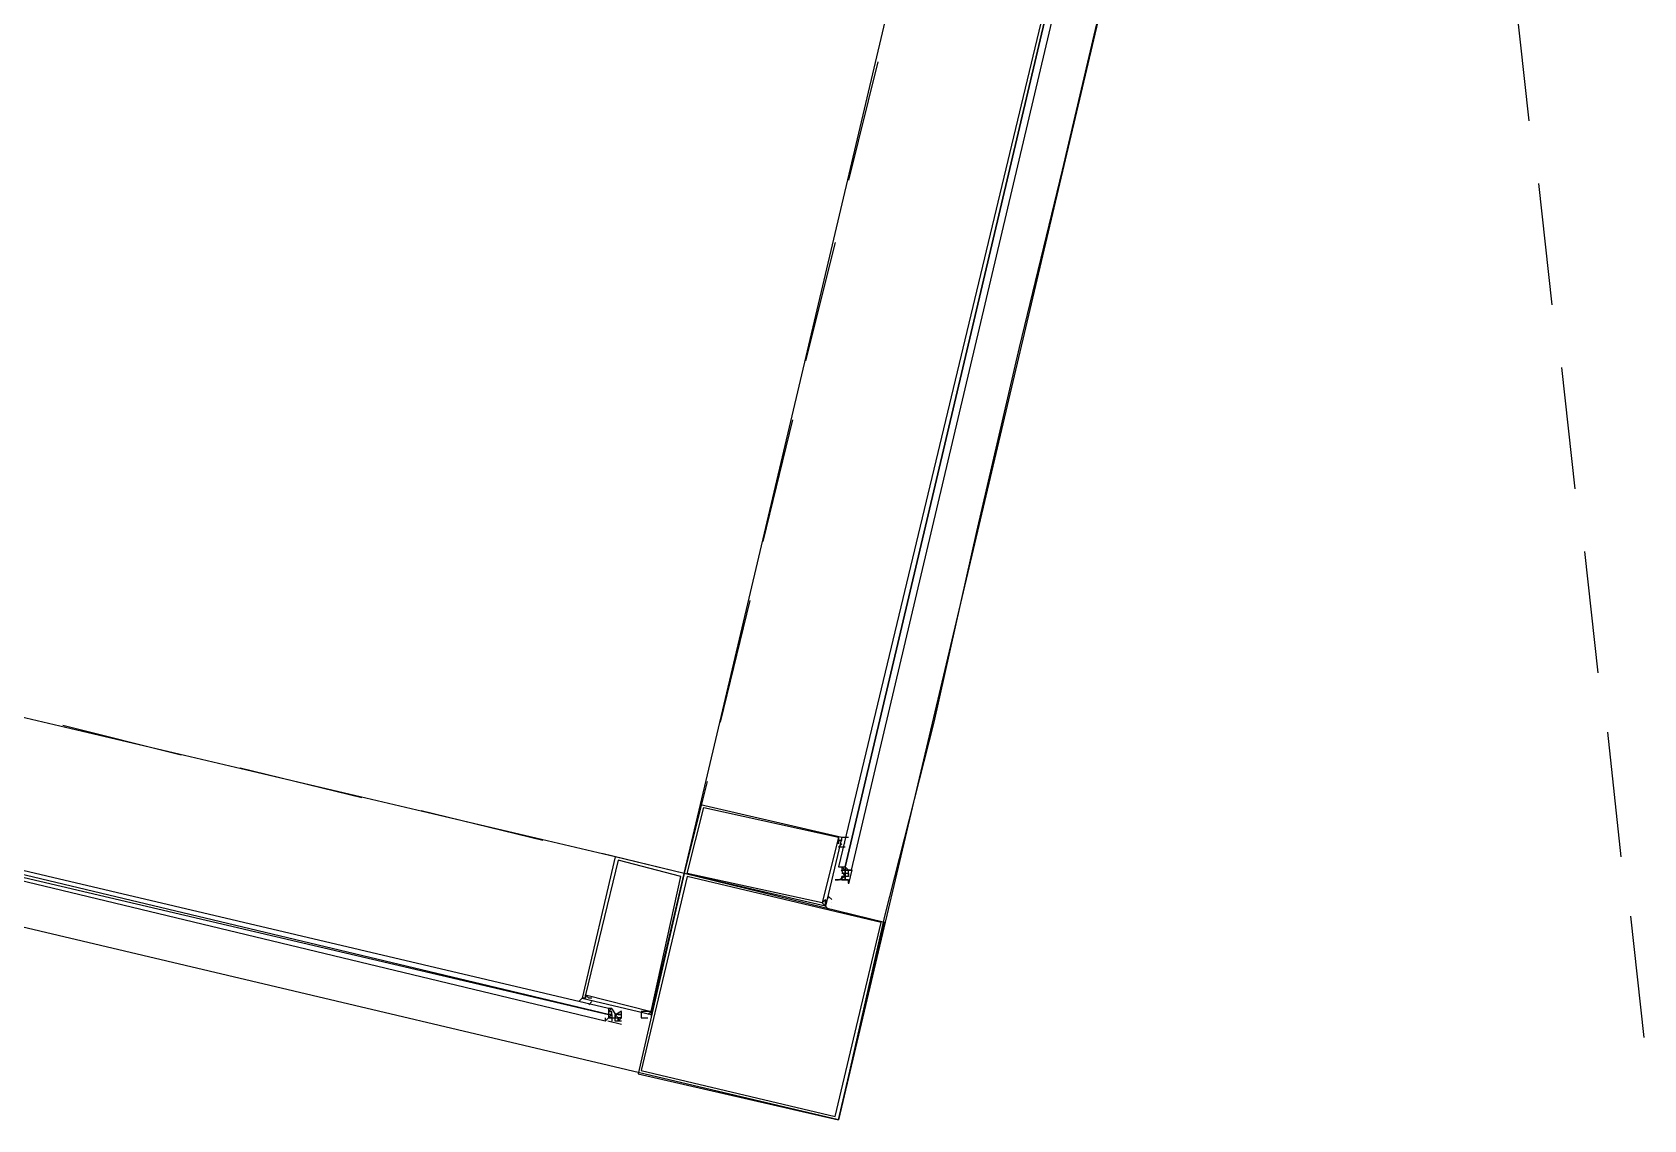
# Model space of a CAD drawing. Header units: feet. Extents: x -84 to 198, y -22 to 181.
# Drawn here: x 128.98 to 135.52, y 93.34 to 97.75 of the extents above; entities that cross this region are included whole.
import ezdxf

# ---------------------------------------------------------------- set-up
doc = ezdxf.new("R2010")
doc.units = ezdxf.units.FT
doc.layers.add('A-LINEA', color=7, linetype='CONTINUOUS')

msp = doc.modelspace()

# ---------------------------------------------------------------- linework, layer by layer
at = {"layer": 'A-LINEA'}
for p, q in [((135.2667, 106.0978), (132.2533, 93.3378)), ((131.6933, 94.6178), (132.5333, 98.1778)), ((135, 97.8844), (135.0533, 97.3911)), ((132.4133, 97.6311), (132.2933, 97.1511)), ((132.4133, 97.6311), (132.2933, 97.1511)), ((135.0933, 97.1378), (135.1467, 96.6444)), ((132.24, 96.8978), (132.12, 96.4178)), ((132.24, 96.8978), (132.12, 96.4178)), ((135.1867, 96.3911), (135.24, 95.8978)), ((132.0667, 96.1778), (131.9467, 95.6844)), ((132.0667, 96.1778), (131.9467, 95.6844)), ((135.28, 95.6444), (135.3333, 95.1511)), ((131.8933, 95.4444), (131.7733, 94.9511)), ((131.8933, 95.4444), (131.7733, 94.9511)), ((131.3467, 94.4044), (128.8, 95.0044)), ((132.2533, 93.3378), (125.48, 94.9378)), ((129.5867, 94.8178), (129.1067, 94.9378)), ((135.3733, 94.9111), (135.4267, 94.4044)), ((130.32, 94.6444), (129.8267, 94.7644)), ((131.72, 94.7111), (131.6267, 94.3378)), ((131.72, 94.7111), (131.6267, 94.3378)), ((131.0533, 94.4711), (130.56, 94.5911)), ((131.6267, 94.3378), (131.2933, 94.4178)), ((132.28, 94.4578), (132.28, 94.4578)), ((132.28, 94.4578), (132.28, 94.4578)), ((132.2533, 94.3644), (132.2533, 94.3644)), ((132.2667, 94.3644), (132.2667, 94.3644)), ((132.2667, 94.3644), (132.2667, 94.3644)), ((132.2667, 94.3644), (132.2667, 94.3644)), ((132.2667, 94.3644), (132.2667, 94.3644)), ((132.2667, 94.3644), (132.2667, 94.3644)), ((132.2667, 94.3644), (132.2667, 94.3644)), ((132.2667, 94.3644), (132.28, 94.3511)), ((132.2667, 94.3644), (132.2667, 94.3511)), ((132.2667, 94.3644), (132.2667, 94.3644)), ((132.2667, 94.3644), (132.2667, 94.3644)), ((132.2667, 94.3644), (132.2667, 94.3644)), ((132.2667, 94.3511), (132.2667, 94.3511)), ((132.2667, 94.3511), (132.2667, 94.3511)), ((132.2667, 94.3511), (132.2667, 94.3511)), ((132.2667, 94.3511), (132.2667, 94.3511)), ((132.2667, 94.3511), (132.2667, 94.3511)), ((132.2667, 94.3511), (132.2667, 94.3511)), ((132.2667, 94.3511), (132.2667, 94.3511)), ((132.2667, 94.3511), (132.2667, 94.3511)), ((132.2667, 94.3511), (132.2667, 94.3511)), ((132.2667, 94.3511), (132.2667, 94.3511)), ((132.28, 94.3378), (132.2667, 94.3378)), ((132.28, 94.3378), (132.2667, 94.3378)), ((132.2667, 94.3378), (132.2667, 94.3378)), ((132.28, 94.3644), (132.28, 94.3644)), ((132.28, 94.3644), (132.28, 94.3644)), ((132.28, 94.3644), (132.28, 94.3644)), ((132.28, 94.3644), (132.28, 94.3644)), ((132.28, 94.3644), (132.28, 94.3644)), ((132.28, 94.3644), (132.28, 94.3644)), ((132.28, 94.3644), (132.28, 94.3644)), ((132.28, 94.3644), (132.28, 94.3644)), ((132.28, 94.3511), (132.28, 94.3511)), ((132.28, 94.3511), (132.28, 94.3511)), ((132.28, 94.3511), (132.28, 94.3511)), ((132.28, 94.3511), (132.28, 94.3511)), ((132.28, 94.3511), (132.28, 94.3511)), ((132.28, 94.3511), (132.28, 94.3511)), ((132.28, 94.3511), (132.28, 94.3511)), ((132.28, 94.3511), (132.28, 94.3511)), ((132.2933, 94.3511), (132.28, 94.3511)), ((132.28, 94.3511), (132.28, 94.3511)), ((132.28, 94.3511), (132.28, 94.3511)), ((132.28, 94.3511), (132.28, 94.3511)), ((132.28, 94.3511), (132.28, 94.3511)), ((132.28, 94.3511), (132.28, 94.3511)), ((132.28, 94.3511), (132.28, 94.3511)), ((132.28, 94.3511), (132.28, 94.3511)), ((132.28, 94.3378), (132.28, 94.3511)), ((132.28, 94.3511), (132.28, 94.3511)), ((132.28, 94.3511), (132.28, 94.3511)), ((132.28, 94.3511), (132.28, 94.3511)), ((132.28, 94.3511), (132.28, 94.3511)), ((132.28, 94.3511), (132.28, 94.3378)), ((132.28, 94.3511), (132.28, 94.3378)), ((132.28, 94.3511), (132.28, 94.3378)), ((132.28, 94.3511), (132.28, 94.3511)), ((132.28, 94.3511), (132.28, 94.3511)), ((132.28, 94.3511), (132.28, 94.3378)), ((132.28, 94.3511), (132.28, 94.3378)), ((132.28, 94.3378), (132.28, 94.3511)), ((132.28, 94.3378), (132.28, 94.3378)), ((132.28, 94.3378), (132.28, 94.3378)), ((132.28, 94.3378), (132.28, 94.3378)), ((132.28, 94.3378), (132.28, 94.3378)), ((132.28, 94.3378), (132.28, 94.3378)), ((132.28, 94.3378), (132.28, 94.3378)), ((132.28, 94.3378), (132.28, 94.3378)), ((132.28, 94.3378), (132.28, 94.3378)), ((132.28, 94.3378), (132.28, 94.3378)), ((132.28, 94.3378), (132.28, 94.3378)), ((132.28, 94.3378), (132.28, 94.3378)), ((132.28, 94.3378), (132.28, 94.3378)), ((132.28, 94.3378), (132.28, 94.3378)), ((132.28, 94.3378), (132.28, 94.3378)), ((132.28, 94.3378), (132.28, 94.3378)), ((132.28, 94.3378), (132.28, 94.3378)), ((132.2933, 94.3378), (132.28, 94.3378)), ((132.28, 94.3378), (132.28, 94.3378)), ((132.28, 94.3378), (132.28, 94.3378)), ((132.28, 94.3378), (132.28, 94.3378)), ((132.28, 94.3378), (132.28, 94.3378)), ((132.28, 94.3378), (132.28, 94.3378)), ((132.28, 94.3378), (132.28, 94.3378)), ((132.28, 94.3378), (132.28, 94.3378)), ((132.28, 94.3378), (132.28, 94.3378)), ((132.28, 94.3378), (132.28, 94.3378)), ((132.28, 94.3378), (132.28, 94.3378)), ((132.28, 94.3378), (132.28, 94.3378)), ((132.28, 94.3378), (132.28, 94.3378)), ((132.28, 94.3378), (132.28, 94.3378)), ((132.28, 94.3378), (132.28, 94.3244)), ((132.2933, 94.3511), (132.2933, 94.3511)), ((132.2933, 94.3511), (132.2933, 94.3511)), ((132.2933, 94.3511), (132.2933, 94.3511)), ((132.3067, 94.3511), (132.2933, 94.3511)), ((132.2933, 94.3511), (132.2933, 94.3511)), ((132.2933, 94.3511), (132.2933, 94.3511)), ((132.2933, 94.3511), (132.2933, 94.3511)), ((132.2933, 94.3511), (132.2933, 94.3511)), ((132.2933, 94.3511), (132.2933, 94.3511)), ((132.2933, 94.3511), (132.2933, 94.3511)), ((132.2933, 94.3511), (132.2933, 94.3511)), ((132.2933, 94.3511), (132.2933, 94.3511)), ((132.2933, 94.3511), (132.2933, 94.3511)), ((132.2933, 94.3511), (132.2933, 94.3511)), ((132.2933, 94.3511), (132.2933, 94.3511)), ((132.2933, 94.3511), (132.2933, 94.3511)), ((132.2933, 94.3511), (132.2933, 94.3511)), ((132.2933, 94.3511), (132.2933, 94.3511)), ((132.2933, 94.3511), (132.2933, 94.3511)), ((132.2933, 94.3511), (132.2933, 94.3511)), ((132.2933, 94.3511), (132.2933, 94.3511)), ((132.2933, 94.3511), (132.2933, 94.3511)), ((132.2933, 94.3511), (132.2933, 94.3511)), ((132.2933, 94.3511), (132.2933, 94.3511)), ((132.2933, 94.3511), (132.2933, 94.3511)), ((132.2933, 94.3511), (132.2933, 94.3511)), ((132.2933, 94.3378), (132.2933, 94.3378)), ((132.2933, 94.3378), (132.2933, 94.3378)), ((132.2933, 94.3378), (132.2933, 94.3378)), ((132.2933, 94.3378), (132.2933, 94.3378)), ((132.2933, 94.3378), (132.2933, 94.3378)), ((132.2933, 94.3378), (132.2933, 94.3378)), ((132.2933, 94.3378), (132.2933, 94.3378)), ((132.2933, 94.3378), (132.2933, 94.3378)), ((132.2933, 94.3378), (132.2933, 94.3378)), ((132.2933, 94.3244), (132.2933, 94.3378)), ((132.2933, 94.3378), (132.2933, 94.3378)), ((132.2933, 94.3378), (132.2933, 94.3378)), ((132.2933, 94.3378), (132.2933, 94.3378)), ((132.2933, 94.3378), (132.2933, 94.3378)), ((132.2933, 94.3244), (132.2933, 94.3378)), ((132.2933, 94.3378), (132.2933, 94.3378)), ((132.2933, 94.3378), (132.2933, 94.3378)), ((132.2933, 94.3378), (132.2933, 94.3378)), ((132.2933, 94.3378), (132.2933, 94.3378)), ((132.2933, 94.3378), (132.2933, 94.3378)), ((132.2933, 94.3378), (132.2933, 94.3378)), ((132.2933, 94.3378), (132.2933, 94.3378)), ((132.2933, 94.3378), (132.2933, 94.3244)), ((132.2933, 94.3378), (132.2933, 94.3378)), ((132.2933, 94.3378), (132.2933, 94.3378)), ((132.2933, 94.3378), (132.2933, 94.3378)), ((132.3072, 94.3515), (132.2938, 94.295)), ((132.24, 94.3111), (132.24, 94.3111)), ((132.24, 94.3111), (132.24, 94.3111)), ((132.24, 94.3111), (132.2533, 94.3111)), ((132.2533, 94.3111), (132.2533, 94.3111)), ((132.2533, 94.3111), (132.2533, 94.3111)), ((132.2533, 94.3111), (132.2533, 94.3111)), ((132.2533, 94.3111), (132.2533, 94.3111)), ((132.2533, 94.3111), (132.2533, 94.3111)), ((132.2533, 94.3111), (132.2533, 94.3111)), ((132.2533, 94.3111), (132.2533, 94.3111)), ((132.2533, 94.3111), (132.2533, 94.3111)), ((132.2533, 94.3111), (132.2533, 94.3111)), ((132.2533, 94.3111), (132.2533, 94.3111)), ((132.2533, 94.3111), (132.2533, 94.3111)), ((132.2533, 94.3111), (132.2533, 94.3111)), ((132.2533, 94.3111), (132.2533, 94.3111)), ((132.2533, 94.3111), (132.2533, 94.3111)), ((132.2533, 94.3111), (132.2533, 94.3111)), ((132.2533, 94.3111), (132.2533, 94.3111)), ((132.2533, 94.3111), (132.2533, 94.3111)), ((132.2667, 94.3244), (132.2667, 94.3244)), ((132.28, 94.3244), (132.2667, 94.3244)), ((132.2667, 94.3244), (132.2667, 94.3244)), ((132.2667, 94.3244), (132.2667, 94.3244)), ((132.2667, 94.3244), (132.2667, 94.3244)), ((132.2667, 94.3244), (132.2667, 94.3244)), ((132.2667, 94.3244), (132.2667, 94.3244)), ((132.2667, 94.3244), (132.2667, 94.3244)), ((132.2667, 94.3244), (132.2667, 94.3244)), ((132.2667, 94.3244), (132.2667, 94.3244)), ((132.2667, 94.3244), (132.2667, 94.3244)), ((132.2667, 94.3244), (132.2667, 94.3244)), ((132.28, 94.3244), (132.2667, 94.3244)), ((132.2667, 94.3244), (132.2667, 94.3244)), ((132.2667, 94.3244), (132.2667, 94.3244)), ((132.2667, 94.3244), (132.2667, 94.3244)), ((132.2667, 94.3244), (132.2667, 94.3244)), ((132.2667, 94.3111), (132.2667, 94.3244)), ((132.2667, 94.3244), (132.2667, 94.3244)), ((132.2667, 94.3111), (132.2667, 94.3111)), ((132.2667, 94.3111), (132.2667, 94.3111)), ((132.2667, 94.3111), (132.2667, 94.3111)), ((132.2667, 94.3111), (132.2667, 94.3111)), ((132.2667, 94.3111), (132.2667, 94.3111)), ((132.2667, 94.3111), (132.2667, 94.3111)), ((132.2667, 94.3111), (132.2667, 94.3111)), ((132.28, 94.3111), (132.2667, 94.3111)), ((132.2667, 94.3111), (132.2667, 94.3111)), ((132.2667, 94.3111), (132.2667, 94.3111)), ((132.2667, 94.3111), (132.2667, 94.3111)), ((132.2667, 94.3111), (132.2667, 94.3111)), ((132.2667, 94.3111), (132.28, 94.3111)), ((132.2667, 94.3111), (132.2667, 94.3111)), ((132.2667, 94.3111), (132.28, 94.3111)), ((132.2667, 94.3111), (132.2667, 94.3111)), ((132.2667, 94.3111), (132.2667, 94.3111)), ((132.2667, 94.3111), (132.2667, 94.3111)), ((132.2667, 94.3111), (132.2667, 94.3111)), ((132.2667, 94.3111), (132.2667, 94.3111)), ((132.2667, 94.3111), (132.2667, 94.3111)), ((132.2667, 94.3111), (132.2667, 94.3111)), ((132.2667, 94.3111), (132.2667, 94.3111)), ((132.2667, 94.3111), (132.2667, 94.3111)), ((132.2667, 94.3111), (132.2667, 94.3111)), ((132.2667, 94.3111), (132.2667, 94.3111)), ((132.28, 94.3244), (132.28, 94.3244)), ((132.28, 94.3244), (132.28, 94.3244)), ((132.28, 94.3244), (132.28, 94.3244)), ((132.28, 94.3244), (132.28, 94.3244)), ((132.28, 94.3244), (132.28, 94.3244)), ((132.28, 94.3244), (132.28, 94.3244)), ((132.28, 94.3244), (132.28, 94.3244)), ((132.28, 94.3244), (132.28, 94.3111)), ((132.2933, 94.3244), (132.28, 94.3244)), ((132.28, 94.3244), (132.28, 94.3244)), ((132.28, 94.3244), (132.28, 94.3244)), ((132.28, 94.3244), (132.28, 94.3244)), ((132.28, 94.3244), (132.28, 94.3244)), ((132.28, 94.3244), (132.28, 94.3244)), ((132.28, 94.3244), (132.28, 94.3244)), ((132.28, 94.3111), (132.28, 94.3244)), ((132.28, 94.3244), (132.28, 94.3244)), ((132.28, 94.3244), (132.28, 94.3244)), ((132.28, 94.3244), (132.28, 94.3244)), ((132.28, 94.3244), (132.28, 94.3244)), ((132.28, 94.3244), (132.28, 94.3244)), ((132.28, 94.3244), (132.28, 94.3244)), ((132.28, 94.3244), (132.28, 94.3244)), ((132.28, 94.3244), (132.28, 94.3244)), ((132.28, 94.3244), (132.28, 94.3244)), ((132.28, 94.3244), (132.28, 94.3244)), ((132.28, 94.3244), (132.28, 94.3244)), ((132.28, 94.3244), (132.28, 94.3244)), ((132.28, 94.3244), (132.28, 94.3244)), ((132.28, 94.3244), (132.28, 94.3244)), ((132.28, 94.3244), (132.28, 94.3244)), ((132.28, 94.3244), (132.28, 94.3244)), ((132.28, 94.3111), (132.28, 94.3244)), ((132.28, 94.3111), (132.28, 94.3111)), ((132.28, 94.3111), (132.28, 94.3111)), ((132.2933, 94.3111), (132.28, 94.3111)), ((132.2933, 94.3111), (132.28, 94.3111)), ((132.28, 94.3111), (132.28, 94.3111)), ((132.28, 94.3111), (132.28, 94.3111)), ((132.28, 94.3111), (132.28, 94.3111)), ((132.28, 94.3111), (132.28, 94.3111)), ((132.28, 94.3111), (132.28, 94.3111)), ((132.28, 94.3111), (132.28, 94.3111)), ((132.28, 94.3111), (132.28, 94.3111)), ((132.28, 94.3111), (132.28, 94.3111)), ((132.28, 94.3111), (132.28, 94.3111)), ((132.28, 94.3111), (132.2933, 94.3111)), ((132.28, 94.3111), (132.2933, 94.3111)), ((132.2933, 94.3244), (132.2933, 94.3244)), ((132.2933, 94.3244), (132.2933, 94.3244)), ((132.2933, 94.3244), (132.2933, 94.3244)), ((132.2933, 94.3244), (132.2933, 94.3244)), ((132.2933, 94.3244), (132.2933, 94.3244)), ((132.2933, 94.3244), (132.2933, 94.3244)), ((132.2933, 94.3244), (132.2933, 94.3244)), ((132.2933, 94.3244), (132.2933, 94.3244)), ((132.2933, 94.3111), (132.2933, 94.3111)), ((132.2933, 94.3111), (132.2933, 94.3111)), ((132.2933, 94.3111), (132.2933, 94.3111)), ((132.2933, 94.3111), (132.2933, 94.3111)), ((132.2933, 94.3111), (132.2933, 94.3111)), ((132.2933, 94.3111), (132.2933, 94.3111)), ((132.2933, 94.2978), (132.2933, 94.3111)), ((132.2933, 94.2978), (132.2933, 94.2978)), ((132.2933, 94.2978), (132.2933, 94.2978)), ((132.2267, 94.2178), (132.2267, 94.2178)), ((132.2267, 94.2178), (132.2267, 94.2178)), ((132.2267, 94.1911), (132.2267, 94.1911)), ((135.4667, 94.1644), (135.52, 93.6711)), ((131.3067, 93.7511), (131.3067, 93.7378)), ((131.32, 93.7911), (131.3333, 93.7911)), ((131.32, 93.7911), (131.32, 93.7911)), ((131.32, 93.7911), (131.3333, 93.7911)), ((131.32, 93.7778), (131.3333, 93.7778)), ((131.32, 93.7778), (131.32, 93.7778)), ((131.32, 93.7778), (131.32, 93.7778)), ((131.3333, 93.7778), (131.32, 93.7778)), ((131.32, 93.7778), (131.32, 93.7778)), ((131.32, 93.7778), (131.32, 93.7778)), ((131.3333, 93.7778), (131.32, 93.7778)), ((131.32, 93.7778), (131.32, 93.7778)), ((131.32, 93.7778), (131.32, 93.7778)), ((131.3333, 93.7778), (131.32, 93.7778)), ((131.32, 93.7778), (131.32, 93.7778)), ((131.32, 93.7778), (131.32, 93.7778)), ((131.32, 93.7644), (131.32, 93.7644)), ((131.32, 93.7644), (131.32, 93.7644)), ((131.32, 93.7644), (131.32, 93.7644)), ((131.32, 93.7644), (131.3333, 93.7644)), ((131.32, 93.7644), (131.32, 93.7644)), ((131.32, 93.7644), (131.32, 93.7644)), ((131.32, 93.7644), (131.32, 93.7644)), ((131.32, 93.7644), (131.32, 93.7644)), ((131.32, 93.7644), (131.32, 93.7644)), ((131.32, 93.7644), (131.3333, 93.7644)), ((131.32, 93.7644), (131.32, 93.7644)), ((131.32, 93.7644), (131.32, 93.7644)), ((131.32, 93.7644), (131.32, 93.7644)), ((131.32, 93.7644), (131.32, 93.7644)), ((131.32, 93.7644), (131.32, 93.7644)), ((131.32, 93.7644), (131.3333, 93.7644)), ((131.32, 93.7644), (131.32, 93.7644)), ((131.32, 93.7644), (131.32, 93.7644)), ((131.32, 93.7511), (131.32, 93.7511)), ((131.32, 93.7511), (131.32, 93.7511)), ((131.32, 93.7511), (131.32, 93.7511)), ((131.32, 93.7511), (131.32, 93.7511)), ((131.32, 93.7511), (131.3333, 93.7511)), ((131.32, 93.7511), (131.32, 93.7511)), ((131.32, 93.7511), (131.32, 93.7511)), ((131.32, 93.7511), (131.32, 93.7511)), ((131.32, 93.7511), (131.32, 93.7511)), ((131.32, 93.7511), (131.32, 93.7511)), ((131.32, 93.7511), (131.32, 93.7511)), ((131.32, 93.7511), (131.32, 93.7511)), ((131.32, 93.7511), (131.32, 93.7511)), ((131.32, 93.7511), (131.32, 93.7511)), ((131.32, 93.7511), (131.32, 93.7511)), ((131.32, 93.7511), (131.32, 93.7511)), ((131.32, 93.7511), (131.3333, 93.7511)), ((131.32, 93.7511), (131.3333, 93.7511)), ((131.32, 93.7511), (131.32, 93.7511)), ((131.32, 93.7511), (131.32, 93.7511)), ((131.32, 93.7511), (131.32, 93.7511)), ((131.3333, 93.7778), (131.3333, 93.7778)), ((131.3333, 93.7644), (131.3333, 93.7778)), ((131.3333, 93.7644), (131.3333, 93.7644)), ((131.3333, 93.7644), (131.3333, 93.7644)), ((131.3333, 93.7644), (131.3333, 93.7644)), ((131.3333, 93.7644), (131.3333, 93.7644)), ((131.3333, 93.7644), (131.3333, 93.7644)), ((131.3333, 93.7644), (131.3333, 93.7644)), ((131.3333, 93.7644), (131.3333, 93.7644)), ((131.3333, 93.7644), (131.3333, 93.7644)), ((131.3333, 93.7644), (131.3333, 93.7644)), ((131.3333, 93.7644), (131.3333, 93.7644)), ((131.3333, 93.7644), (131.3333, 93.7644)), ((131.3333, 93.7644), (131.3333, 93.7511)), ((131.3333, 93.7644), (131.3333, 93.7644)), ((131.3333, 93.7644), (131.3333, 93.7644)), ((131.3333, 93.7644), (131.3333, 93.7511)), ((131.3333, 93.7644), (131.3333, 93.7644)), ((131.3333, 93.7644), (131.3333, 93.7644)), ((131.3333, 93.7644), (131.3333, 93.7644)), ((131.3333, 93.7644), (131.3333, 93.7644)), ((131.3333, 93.7644), (131.3333, 93.7644)), ((131.3333, 93.7644), (131.3333, 93.7644)), ((131.3333, 93.7644), (131.3333, 93.7644)), ((131.3333, 93.7511), (131.3467, 93.7511)), ((131.3333, 93.7511), (131.3467, 93.7511)), ((131.3333, 93.7511), (131.3333, 93.7511)), ((131.3333, 93.7511), (131.3333, 93.7511)), ((131.3333, 93.7511), (131.3333, 93.7511)), ((131.3333, 93.7511), (131.3333, 93.7511)), ((131.3333, 93.7511), (131.3333, 93.7511)), ((131.3333, 93.7511), (131.3333, 93.7511)), ((131.3333, 93.7511), (131.3333, 93.7511)), ((131.3333, 93.7511), (131.3333, 93.7511)), ((131.3333, 93.7511), (131.3333, 93.7511)), ((131.3333, 93.7511), (131.3333, 93.7511)), ((131.3333, 93.7511), (131.3333, 93.7511)), ((131.3333, 93.7511), (131.3333, 93.7378)), ((131.3333, 93.7511), (131.3333, 93.7511)), ((131.3333, 93.7511), (131.3333, 93.7511)), ((131.3333, 93.7511), (131.3333, 93.7511)), ((131.3333, 93.7511), (131.3333, 93.7511)), ((131.3333, 93.7511), (131.3333, 93.7511)), ((131.3333, 93.7511), (131.3333, 93.7511)), ((131.3333, 93.7511), (131.3333, 93.7511)), ((131.3333, 93.7511), (131.3333, 93.7511)), ((131.3333, 93.7511), (131.3333, 93.7511)), ((131.3333, 93.7511), (131.3333, 93.7511)), ((131.3333, 93.7511), (131.3333, 93.7511)), ((131.3333, 93.7511), (131.3333, 93.7511)), ((131.3333, 93.7511), (131.3333, 93.7511)), ((131.3333, 93.7511), (131.3333, 93.7511)), ((131.3467, 93.7644), (131.3467, 93.7644)), ((131.3467, 93.7511), (131.3467, 93.7644)), ((131.3467, 93.7511), (131.3467, 93.7644)), ((131.3467, 93.7644), (131.3467, 93.7644)), ((131.3467, 93.7644), (131.3467, 93.7644)), ((131.3467, 93.7644), (131.3467, 93.7644)), ((131.3467, 93.7644), (131.3467, 93.7644)), ((131.36, 93.7511), (131.3467, 93.7644)), ((131.36, 93.7644), (131.3467, 93.7644)), ((131.3467, 93.7644), (131.3467, 93.7644)), ((131.3467, 93.7644), (131.3467, 93.7644)), ((131.3467, 93.7644), (131.3467, 93.7644)), ((131.3467, 93.7644), (131.3467, 93.7511)), ((131.3467, 93.7644), (131.3467, 93.7644)), ((131.3467, 93.7644), (131.3467, 93.7511)), ((131.3467, 93.7511), (131.3467, 93.7511)), ((131.3467, 93.7511), (131.36, 93.7511)), ((131.3467, 93.7511), (131.3467, 93.7511)), ((131.3467, 93.7511), (131.3467, 93.7511)), ((131.3467, 93.7378), (131.3467, 93.7511)), ((131.3467, 93.7511), (131.3467, 93.7511)), ((131.3467, 93.7511), (131.3467, 93.7511)), ((131.3467, 93.7511), (131.36, 93.7511)), ((131.3467, 93.7511), (131.3467, 93.7511)), ((131.3467, 93.7511), (131.3467, 93.7511)), ((131.3467, 93.7511), (131.3467, 93.7511)), ((131.3467, 93.7511), (131.3467, 93.7511)), ((131.3467, 93.7511), (131.3467, 93.7511)), ((131.3467, 93.7378), (131.3467, 93.7511)), ((131.3467, 93.7511), (131.3467, 93.7511)), ((131.3467, 93.7511), (131.3467, 93.7511)), ((131.3467, 93.7511), (131.3467, 93.7511)), ((131.3467, 93.7511), (131.3467, 93.7511)), ((131.3467, 93.7511), (131.3467, 93.7511)), ((131.3467, 93.7511), (131.3467, 93.7511)), ((131.3467, 93.7511), (131.3467, 93.7511)), ((131.3467, 93.7511), (131.3467, 93.7511)), ((131.3467, 93.7511), (131.3467, 93.7511)), ((131.3467, 93.7511), (131.3467, 93.7511)), ((131.3467, 93.7511), (131.3467, 93.7511)), ((131.3467, 93.7511), (131.3467, 93.7511)), ((131.3467, 93.7511), (131.3467, 93.7511)), ((131.3467, 93.7511), (131.3467, 93.7511)), ((131.3467, 93.7511), (131.3467, 93.7511)), ((131.3467, 93.7511), (131.3467, 93.7511)), ((131.36, 93.7644), (131.36, 93.7644)), ((131.36, 93.7644), (131.36, 93.7644)), ((131.36, 93.7644), (131.36, 93.7644)), ((131.36, 93.7644), (131.36, 93.7644)), ((131.36, 93.7644), (131.36, 93.7644)), ((131.36, 93.7644), (131.36, 93.7644)), ((131.36, 93.7644), (131.36, 93.7644)), ((131.36, 93.7644), (131.36, 93.7644)), ((131.36, 93.7644), (131.36, 93.7644)), ((131.36, 93.7644), (131.3733, 93.7644)), ((131.36, 93.7644), (131.36, 93.7644)), ((131.36, 93.7644), (131.36, 93.7644)), ((131.36, 93.7644), (131.36, 93.7644)), ((131.36, 93.7644), (131.36, 93.7644)), ((131.3733, 93.7644), (131.36, 93.7644)), ((131.36, 93.7644), (131.36, 93.7644)), ((131.36, 93.7644), (131.36, 93.7644)), ((131.36, 93.7644), (131.36, 93.7644)), ((131.36, 93.7644), (131.36, 93.7644)), ((131.36, 93.7644), (131.36, 93.7644)), ((131.36, 93.7644), (131.36, 93.7644)), ((131.36, 93.7511), (131.36, 93.7511)), ((131.36, 93.7511), (131.36, 93.7511)), ((131.36, 93.7511), (131.36, 93.7511)), ((131.36, 93.7511), (131.3733, 93.7511)), ((131.36, 93.7511), (131.36, 93.7511)), ((131.36, 93.7511), (131.36, 93.7511)), ((131.36, 93.7511), (131.36, 93.7511)), ((131.36, 93.7511), (131.36, 93.7511)), ((131.36, 93.7511), (131.36, 93.7511)), ((131.36, 93.7511), (131.36, 93.7511)), ((131.36, 93.7378), (131.36, 93.7511)), ((131.36, 93.7511), (131.36, 93.7511)), ((131.36, 93.7378), (131.36, 93.7511)), ((131.3733, 93.7511), (131.36, 93.7511)), ((131.3733, 93.7511), (131.36, 93.7511)), ((131.3733, 93.7511), (131.36, 93.7511)), ((131.36, 93.7511), (131.36, 93.7511)), ((131.36, 93.7511), (131.36, 93.7511)), ((131.36, 93.7511), (131.36, 93.7378)), ((131.36, 93.7511), (131.36, 93.7378)), ((131.3733, 93.7778), (131.3733, 93.7778)), ((131.3733, 93.7778), (131.3733, 93.7778)), ((131.3733, 93.7778), (131.3733, 93.7778)), ((131.3733, 93.7778), (131.3733, 93.7778)), ((131.3733, 93.7644), (131.3733, 93.7644)), ((131.3733, 93.7644), (131.3733, 93.7644)), ((131.3733, 93.7644), (131.3733, 93.7644)), ((131.3733, 93.7644), (131.3733, 93.7644)), ((131.3733, 93.7511), (131.3733, 93.7644)), ((131.3733, 93.7644), (131.3733, 93.7644)), ((131.3733, 93.7644), (131.3733, 93.7644)), ((131.3733, 93.7511), (131.3733, 93.7511)), ((131.3733, 93.7511), (131.3733, 93.7511)), ((131.3733, 93.7511), (131.3733, 93.7511)), ((131.3733, 93.7511), (131.3733, 93.7511)), ((131.3733, 93.7511), (131.3733, 93.7511)), ((131.3733, 93.7511), (131.3733, 93.7511)), ((131.3733, 93.7511), (131.3733, 93.7511)), ((131.3733, 93.7511), (131.3733, 93.7511)), ((131.3733, 93.7511), (131.3733, 93.7511)), ((131.3733, 93.7511), (131.3733, 93.7511)), ((131.3733, 93.7511), (131.3733, 93.7511)), ((131.3733, 93.7511), (131.3733, 93.7511)), ((131.3733, 93.7511), (131.3733, 93.7511)), ((131.3733, 93.7511), (131.3733, 93.7511)), ((131.3733, 93.7511), (131.3733, 93.7511)), ((131.3733, 93.7511), (131.3733, 93.7511)), ((131.3737, 93.7239), (131.3173, 93.7373)), ((131.3333, 93.7378), (131.3333, 93.7378)), ((131.3467, 93.7378), (131.3467, 93.7378)), ((131.3467, 93.7378), (131.3467, 93.7378)), ((131.3467, 93.7378), (131.3467, 93.7378)), ((131.3467, 93.7378), (131.3467, 93.7378)), ((131.3467, 93.7378), (131.3467, 93.7378)), ((131.3467, 93.7378), (131.3467, 93.7378)), ((131.3467, 93.7378), (131.3467, 93.7378)), ((131.3467, 93.7378), (131.3467, 93.7378)), ((131.36, 93.7378), (131.3467, 93.7378)), ((131.3467, 93.7378), (131.3467, 93.7378)), ((131.3467, 93.7378), (131.3467, 93.7378)), ((131.36, 93.7378), (131.36, 93.7378)), ((131.36, 93.7378), (131.36, 93.7378)), ((131.36, 93.7378), (131.36, 93.7378)), ((131.36, 93.7378), (131.36, 93.7378)), ((131.36, 93.7378), (131.36, 93.7378)), ((131.36, 93.7378), (131.36, 93.7378)), ((131.36, 93.7378), (131.36, 93.7378)), ((131.36, 93.7378), (131.36, 93.7378)), ((131.36, 93.7378), (131.36, 93.7378)), ((131.36, 93.7378), (131.36, 93.7378)), ((131.36, 93.7378), (131.36, 93.7378)), ((131.36, 93.7378), (131.36, 93.7378)), ((131.36, 93.7378), (131.36, 93.7378)), ((131.36, 93.7378), (131.36, 93.7378)), ((131.36, 93.7378), (131.36, 93.7378)), ((131.36, 93.7378), (131.36, 93.7378)), ((131.36, 93.7378), (131.36, 93.7378)), ((131.36, 93.7378), (131.36, 93.7378)), ((131.36, 93.7378), (131.36, 93.7378)), ((131.36, 93.7378), (131.36, 93.7378)), ((131.36, 93.7378), (131.36, 93.7378)), ((131.36, 93.7378), (131.36, 93.7378)), ((131.36, 93.7378), (131.36, 93.7378)), ((131.36, 93.7378), (131.36, 93.7378)), ((131.36, 93.7378), (131.36, 93.7378)), ((131.36, 93.7378), (131.36, 93.7378)), ((131.36, 93.7378), (131.36, 93.7378)), ((131.3733, 93.7378), (131.36, 93.7378))]:
    msp.add_line(p, q, dxfattribs=at)
for points in [[(132.28, 94.3644), (133.1733, 98.1511), (133.16, 98.1511), (132.2533, 94.3644), (132.2667, 94.3644), (132.28, 94.3644)], [(132.3067, 94.3511), (133.2, 98.1378), (133.2, 98.1511), (133.1867, 98.1511), (133.1733, 98.1511), (132.28, 94.3644), (132.2933, 94.3511), (132.3067, 94.3511)], [(133.32, 97.8711), (133.16, 97.1911), (132.9867, 96.4711), (132.8133, 95.7244), (132.64, 94.9511), (132.44, 94.1644), (132.2533, 93.3378)], [(131.6267, 94.3378), (131.6933, 94.6178), (132.2667, 94.4844), (132.2, 94.2044), (131.6267, 94.3378)], [(131.64, 94.3378), (131.7067, 94.6044), (132.2533, 94.4844), (132.1867, 94.2178), (131.64, 94.3378)], [(132.2667, 94.4711), (132.2533, 94.4711), (132.2533, 94.4578), (132.2533, 94.4711), (132.2533, 94.4711), (132.2533, 94.4711), (132.2533, 94.4844), (132.2533, 94.4844), (132.2533, 94.4711), (132.2667, 94.4711), (132.2667, 94.4711), (132.2667, 94.4844), (132.2667, 94.4844), (132.2933, 94.4844), (132.2933, 94.4844), (132.2933, 94.4844)], [(132.28, 94.4711), (132.28, 94.4711), (132.28, 94.4711)], [(131.32, 93.7644), (128.5333, 94.4311), (128.5467, 94.4444), (131.32, 93.7911), (131.32, 93.7644)], [(131.3067, 93.7378), (128.5333, 94.4044), (128.5333, 94.4178), (131.32, 93.7644), (131.32, 93.7511), (131.3067, 93.7378)], [(131.6267, 94.3378), (131.3467, 94.4044), (131.2133, 93.8311), (131.4933, 93.7644), (131.6267, 94.3378)], [(132.28, 94.4444), (132.28, 94.4444), (132.28, 94.4444), (132.2533, 94.4444), (132.2533, 94.4444), (132.2667, 94.4578), (132.2667, 94.4578)], [(131.6133, 94.3244), (131.36, 94.3911), (131.2267, 93.8444), (131.4933, 93.7778), (131.6133, 94.3244)], [(131.44, 93.5244), (132.2533, 93.3378), (132.44, 94.1378), (131.6267, 94.3378), (131.44, 93.5244)], [(132.2533, 94.3644), (132.2667, 94.3644), (132.28, 94.3644), (132.28, 94.3511), (132.2933, 94.3511), (132.3067, 94.3511)], [(132.2555, 94.3116), (132.2793, 94.326), (132.2658, 94.3503)], [(132.2667, 94.3644), (132.2667, 94.3511), (132.28, 94.3511), (132.2667, 94.3511)], [(132.2667, 94.3511), (132.28, 94.3511), (132.2667, 94.3511)], [(132.28, 94.3244), (132.28, 94.3378), (132.2667, 94.3378)], [(132.2933, 94.3378), (132.2933, 94.3511), (132.28, 94.3511)], [(131.4533, 93.5378), (132.24, 93.3511), (132.4267, 94.1378), (131.64, 94.3244), (131.4533, 93.5378)], [(132.2933, 94.3111), (132.28, 94.3111), (132.2667, 94.3111), (132.2533, 94.3111), (132.24, 94.3111)], [(132.2667, 94.3244), (132.2667, 94.3111), (132.2667, 94.3244)], [(132.2933, 94.3111), (132.28, 94.3111), (132.28, 94.3244)], [(132.2267, 94.2311), (132.2267, 94.2311), (132.2267, 94.2311), (132.2133, 94.2444), (132.2133, 94.2444), (132.2, 94.2178), (132.2, 94.2178), (132.2, 94.2178), (132.2, 94.2311), (132.2, 94.2311), (132.1867, 94.2178), (132.1867, 94.2178), (132.2, 94.2044), (132.2, 94.2178), (132.2, 94.2178), (132.2, 94.2178)], [(132.2, 94.2044), (132.2, 94.2044), (132.2, 94.2044), (132.2, 94.2044), (132.2133, 94.1911), (132.2133, 94.1911)], [(132.2267, 94.2044), (132.2267, 94.2044), (132.2267, 94.2044)], [(131.2533, 93.8311), (131.2533, 93.8311), (131.24, 93.8311), (131.24, 93.8311), (131.24, 93.8311), (131.24, 93.8311), (131.24, 93.8311), (131.2267, 93.8444), (131.2267, 93.8444), (131.2267, 93.8444), (131.2267, 93.8444), (131.2267, 93.8311), (131.2267, 93.8311), (131.2267, 93.8311), (131.2133, 93.8311), (131.2133, 93.8311), (131.2, 93.8178), (131.2, 93.8178)], [(131.2133, 93.8178), (131.2133, 93.8178), (131.2133, 93.8178)], [(131.2267, 93.8311), (131.2267, 93.8444), (131.2267, 93.8444)], [(131.2267, 93.8311), (131.2267, 93.8311), (131.2267, 93.8311)], [(131.2533, 93.8178), (131.24, 93.8044), (131.24, 93.8044), (131.24, 93.8044), (131.24, 93.8044)], [(131.2267, 93.8044), (131.2267, 93.8044), (131.2267, 93.8044)], [(131.3333, 93.7911), (131.32, 93.7778), (131.32, 93.7644), (131.32, 93.7511), (131.3067, 93.7378)], [(131.3333, 93.7511), (131.32, 93.7511), (131.3333, 93.7644)], [(131.3333, 93.7644), (131.32, 93.7644), (131.3333, 93.7644)], [(131.3336, 93.7879), (131.3493, 93.7649), (131.3728, 93.7798)], [(131.36, 93.7378), (131.3733, 93.7511), (131.3733, 93.7644), (131.3733, 93.7778)], [(131.48, 93.7644), (131.4933, 93.7778), (131.4933, 93.7778), (131.4933, 93.7778), (131.48, 93.7778), (131.48, 93.7778), (131.48, 93.7778), (131.48, 93.7778), (131.48, 93.7778), (131.48, 93.7778), (131.48, 93.7778), (131.4533, 93.7778), (131.4533, 93.7778), (131.4533, 93.7511), (131.4533, 93.7511), (131.4667, 93.7511), (131.4667, 93.7511)], [(131.4667, 93.7511), (131.48, 93.7511), (131.48, 93.7511), (131.48, 93.7511)], [(131.4933, 93.7644), (131.4933, 93.7644), (131.4933, 93.7644), (131.4933, 93.7644), (131.4933, 93.7511), (131.4933, 93.7511), (131.4933, 93.7511)]]:
    msp.add_lwpolyline(points, dxfattribs=at)
for points in [[(132.2667, 94.4711), (132.2533, 94.4711), (132.2533, 94.4711), (132.2667, 94.4711)], [(132.2, 94.2178), (132.2, 94.2178), (132.2, 94.2178), (132.2, 94.2178)], [(131.48, 93.7778), (131.48, 93.7778), (131.48, 93.7778), (131.48, 93.7778)]]:
    msp.add_lwpolyline(points, close=True, dxfattribs=at)

doc.saveas('drawing.dxf')
